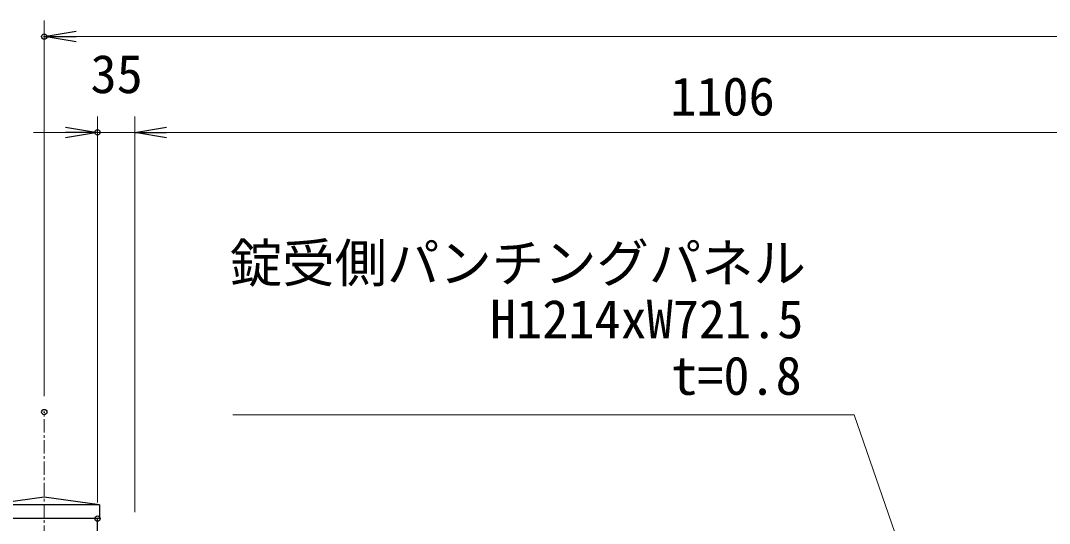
# Model space of a CAD drawing. Units: millimetres, scale not verified. Extents: x -4199 to 4201, y -2971 to 2969.
# Drawn here: x -2377 to -1410, y 110 to 582 of the extents above; entities that cross this region are included whole.
import ezdxf
from ezdxf.enums import TextEntityAlignment as Align

# ---------------------------------------------------------------- set-up
doc = ezdxf.new("R2010")
doc.units = ezdxf.units.MM
doc.header["$LTSCALE"] = 10
doc.header["$PDMODE"] = 32
doc.header["$PDSIZE"] = 5
doc.linetypes.add('USER1', pattern=[2, 1.25, -0.25, 0.25, -0.25])
for name, color, linetype, lineweight in [('0-3_D-BMK', 2, 'USER1', 13), ('0-4_D-STR1', 1, 'Continuous', 25), ('0-5_D-STR-DIM', 7, 'Continuous', 13), ('0-6_0', 7, 'Continuous', 25), ('0-7_DEFPOINTS', 8, 'Continuous', 25), ('0-A_D-STR-TXT', 7, 'Continuous', 13)]:
    doc.layers.add(name, color=color, linetype=linetype, lineweight=lineweight)
doc.styles.add('ＭＳ ゴシック', font='')
doc.styles.get('ＭＳ ゴシック').set_extended_font_data('MS Gothic')

# ---------------------------------------------------------------- blocks, each defined once
blk = doc.blocks.new('_OPEN')
at = {"layer": '0-6_0'}
blk.add_line((0, 0), (-10, 0), dxfattribs=at)
blk.add_lwpolyline([(-10, 1.667), (0, 0), (-10, -1.667)], dxfattribs=at)

msp = doc.modelspace()

# ---------------------------------------------------------------- linework, layer by layer
at = {"layer": '0-3_D-BMK'}
msp.add_line((-2354.72, -1844.53), (-2354.72, 214.47), dxfattribs=at)
at = {"layer": '0-4_D-STR1'}
for p, q in [((-2302.72, 127.47), (-2406.72, 127.47)), ((-2302.72, 127.47), (-2354.72, 134.47)), ((-2302.72, 127.47), (-2302.72, 114.47)), ((-2302.72, 114.47), (-2406.72, 114.47)), ((-2304.72, -1794.53), (-2304.72, 114.47))]:
    msp.add_line(p, q, dxfattribs=at)
msp.add_lwpolyline([(-2354.72, 134.47), (-2406.72, 127.47), (-2406.72, 114.47)], dxfattribs=at)
at = {"layer": '0-5_D-STR-DIM'}
for p, q in [((-2354.72, 229.47), (-2354.72, 582.06)), ((7.28, 567.06), (-2324.72, 567.06)), ((-2304.72, 129.47), (-2304.72, 492.06)), ((-2269.72, 120.47), (-2269.72, 492.06)), ((-2269.72, 120.47), (-2269.72, 492.06)), ((-2334.72, 477.06), (-2364.72, 477.06)), ((-2269.72, 477.06), (-2304.72, 477.06)), ((-2239.72, 477.06), (-2209.72, 477.06)), ((-2239.72, 477.06), (-1193.72, 477.06))]:
    msp.add_line(p, q, dxfattribs=at)
at = {"layer": '0-7_DEFPOINTS'}
for p in [(-2354.72, 567.06), (-2304.72, 477.06), (-2354.72, 214.47), (-2304.72, 114.47)]:
    msp.add_point(p, dxfattribs=at)
at = {"layer": '0-A_D-STR-TXT'}
msp.add_lwpolyline([(-2177.4, 211.83), (-1593.81, 211.83), (-1441.05, -229.21)], dxfattribs=at)

# ---------------------------------------------------------------- block references
at = {"layer": '0-5_D-STR-DIM', "xscale": 3, "yscale": 3, "rotation": 180}
for p in [(-2354.72, 567.06), (-2269.72, 477.06), (-2269.72, 477.06)]:
    msp.add_blockref('_OPEN', p, dxfattribs=at)
at = {"layer": '0-5_D-STR-DIM', "xscale": 3, "yscale": 3}
msp.add_blockref('_OPEN', (-2304.72, 477.06), dxfattribs=at)

# ---------------------------------------------------------------- texts
at = {"layer": '0-5_D-STR-DIM', "style": 'ＭＳ ゴシック'}
for s, p in [('35', (-2311.21, 503.12)), ('1106', (-1766.51, 482.12))]:
    msp.add_text(s, height=36.07, dxfattribs=at).set_placement(p, align=Align.BOTTOM_LEFT)
at = {"layer": '0-A_D-STR-TXT', "style": 'ＭＳ ゴシック'}
for s, p in [('錠受側パンチングパネル', (-2180.25, 325.57)), ('H1214xW721.5', (-1935.84, 273.01)), ('t=0.8', (-1765.66, 219.89))]:
    msp.add_text(s, height=36.07, dxfattribs=at).set_placement(p, align=Align.BOTTOM_LEFT)

doc.saveas('drawing.dxf')
